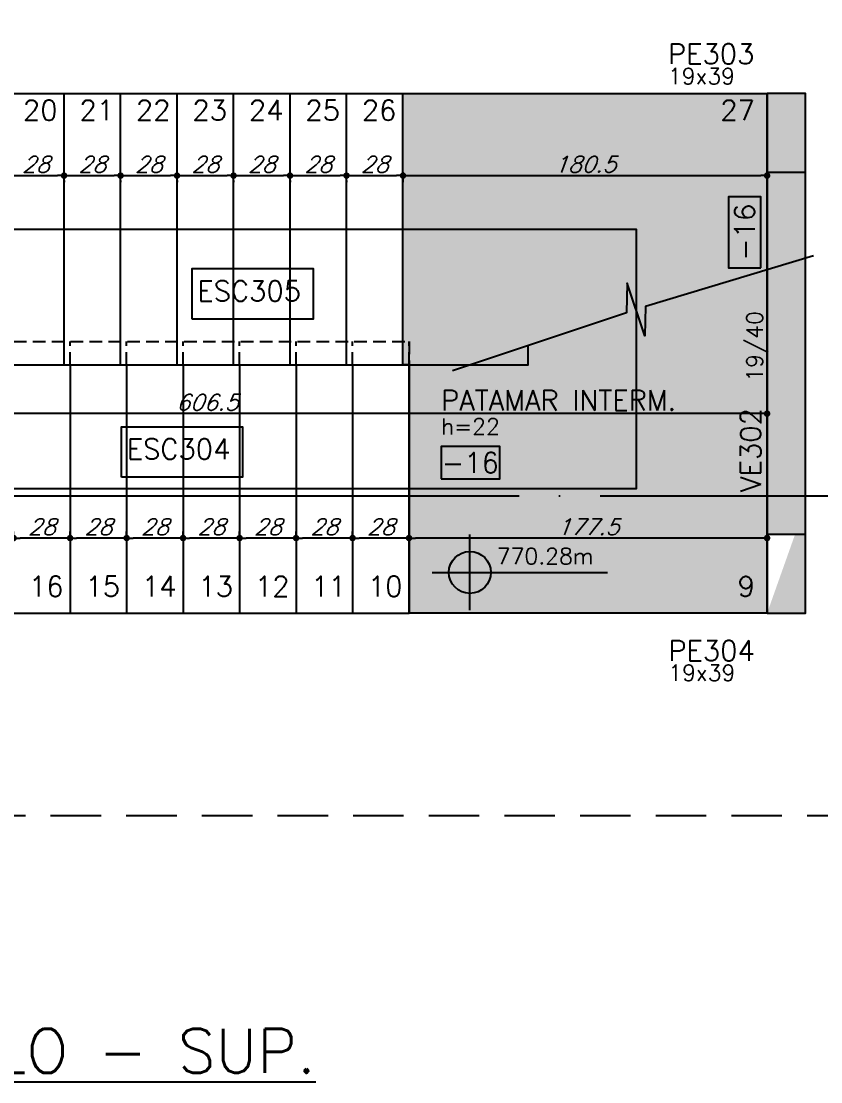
# Model space of a CAD drawing. Header units: millimetres. Extents: x 7530 to 14400, y -7174 to -2969.
# Drawn here: x 9681 to 10077, y -3952 to -3426 of the extents above; entities that cross this region are included whole.
import ezdxf
from ezdxf.enums import TextEntityAlignment as Align

# ---------------------------------------------------------------- set-up
doc = ezdxf.new("R2010")
doc.units = ezdxf.units.MM
doc.header["$LTSCALE"] = 50
doc.header["$PDMODE"] = 3
doc.linetypes.add('DASHED', pattern=[0.75, 0.5, -0.25])
doc.linetypes.add('EIXO', pattern=[6.8, 6, -0.4, 0, -0.4])
for name, color, linetype in [('F-AUX-RED', 1, 'Continuous'), ('F-COTAS', 106, 'Continuous'), ('F-EIXO', 12, 'EIXO'), ('F-ESC NUM', 2, 'Continuous'), ('F-ESC-PROJ', 1, 'Continuous'), ('F-ESCADAS', 2, 'Continuous'), ('F-LAJES', 3, 'Continuous'), ('F-LAJES-DIM', 2, 'Continuous'), ('F-LAJES-NOME', 4, 'Continuous'), ('F-LEADER', 1, 'Continuous'), ('F-NÍVEL-PLANTA', 2, 'Continuous'), ('F-PILARES-DIM', 172, 'Continuous'), ('F-PILARES-N', 170, 'Continuous'), ('F-PILARES-NOME', 170, 'Continuous'), ('F-TEXTO', 6, 'Continuous'), ('F-TEXTO ESCADA', 2, 'Continuous'), ('F-VIGAS', 3, 'Continuous'), ('F-VIGAS-DIM', 2, 'Continuous'), ('F-VIGAS-NOME', 4, 'Continuous')]:
    doc.layers.add(name, color=color, linetype=linetype)
doc.layers.add('F-DESNIVEL-2', color=254, linetype='Continuous', true_color=0xffd1e8)
doc.styles.add('5385-ARQ-PB-BAS-PLA-TER-TORRE-A-106-TXT$0$R60-75', font='romans.shx', dxfattribs={"height": 0.1125})
doc.styles.add('CP-TEXT-INCL', font='romans.shx', dxfattribs={"oblique": 20})
doc.styles.add('MCP', font='romans.shx')
doc.styles.add('ROMANS', font='romans.shx')
doc.dimstyles.new('CP-COTAS-50', dxfattribs={"dimscale": 0.64, "dimtxt": 12.5, "dimasz": 5, "dimexe": 5, "dimexo": 5, "dimgap": 2.5, "dimtad": 1, "dimdec": 1, "dimdsep": 46, "dimtxsty": 'CP-TEXT-INCL', "dimblk1": 'DOT', "dimblk2": 'DOT', "dimsah": 1, "dimcen": 9, "dimclrd": 256, "dimclre": 256, "dimclrt": 256, "dimadec": 0, "dimazin": 0, "dimtfac": 1, "dimtdec": 1, "dimtmove": 2, "dimatfit": 3, "dimldrblk": 'DOT', "dimfxl": 5, "dimtolj": 1, "dimarcsym": 0})

# ---------------------------------------------------------------- blocks, each defined once
blk = doc.blocks.new('*U21')
at = {"layer": 'F-EIXO'}
blk.add_line((0, 0), (1096.49, 0), dxfattribs=at)
at = {"layer": 'F-TEXTO', "style": 'ROMANS'}
blk.add_attdef('EIXO', text='', height=17.5, dxfattribs=at).set_placement((-28.21, 0), align=Align.MIDDLE_CENTER)
blk = doc.blocks.new('_DOT')
at = {"color": 0, "linetype": 'ByBlock'}
blk.add_line((-0.5, 0), (-1, 0), dxfattribs=at)
at = {"color": 0, "linetype": 'ByBlock', "const_width": 0.5}
blk.add_lwpolyline([(-0.25, 0, 1), (0.25, 0, 1)], format="xyb", close=True, dxfattribs=at)
blk = doc.blocks.new('*D71')
at = {"layer": 'DEFPOINTS', "color": 0, "transparency": 16777216}
for p in [(9729.82, -3501.77), (9757.82, -3502.62), (9757.82, -3502.62)]:
    blk.add_point(p, dxfattribs=at)
at = {"layer": 'F-COTAS', "lineweight": -2, "transparency": 16777216}
for p, q in [((9729.82, -3504.97), (9729.82, -3505.82)), ((9733.02, -3502.62), (9754.62, -3502.62))]:
    blk.add_line(p, q, dxfattribs=at)
at = {"layer": 'F-COTAS', "lineweight": -2, "transparency": 16777216, "xscale": 3.2, "yscale": 3.2, "zscale": 3.2, "rotation": 180}
blk.add_blockref('_DOT', (9729.82, -3502.62), dxfattribs=at)
at = {"layer": 'F-COTAS', "lineweight": -2, "transparency": 16777216, "xscale": 3.2, "yscale": 3.2, "zscale": 3.2}
blk.add_blockref('_DOT', (9757.82, -3502.62), dxfattribs=at)
at = {"layer": 'F-COTAS', "transparency": 16777216, "insert": (9743.82, -3497.02), "char_height": 8, "attachment_point": 5, "style": 'CP-TEXT-INCL'}
blk.add_mtext('\\A1;28', dxfattribs=at)
blk = doc.blocks.new('*D72')
at = {"layer": 'DEFPOINTS', "color": 0, "transparency": 16777216}
for p in [(9757.82, -3501.77), (9785.82, -3502.62), (9785.82, -3502.62)]:
    blk.add_point(p, dxfattribs=at)
at = {"layer": 'F-COTAS', "lineweight": -2, "transparency": 16777216}
for p, q in [((9757.82, -3504.97), (9757.82, -3505.82)), ((9761.02, -3502.62), (9782.62, -3502.62))]:
    blk.add_line(p, q, dxfattribs=at)
at = {"layer": 'F-COTAS', "lineweight": -2, "transparency": 16777216, "xscale": 3.2, "yscale": 3.2, "zscale": 3.2, "rotation": 180}
blk.add_blockref('_DOT', (9757.82, -3502.62), dxfattribs=at)
at = {"layer": 'F-COTAS', "lineweight": -2, "transparency": 16777216, "xscale": 3.2, "yscale": 3.2, "zscale": 3.2}
blk.add_blockref('_DOT', (9785.82, -3502.62), dxfattribs=at)
at = {"layer": 'F-COTAS', "transparency": 16777216, "insert": (9771.82, -3497.02), "char_height": 8, "attachment_point": 5, "style": 'CP-TEXT-INCL'}
blk.add_mtext('\\A1;28', dxfattribs=at)
blk = doc.blocks.new('*D73')
at = {"layer": 'DEFPOINTS', "color": 0, "transparency": 16777216}
for p in [(9785.82, -3501.77), (9813.82, -3502.62), (9813.82, -3502.62)]:
    blk.add_point(p, dxfattribs=at)
at = {"layer": 'F-COTAS', "lineweight": -2, "transparency": 16777216}
for p, q in [((9785.82, -3504.97), (9785.82, -3505.82)), ((9789.02, -3502.62), (9810.62, -3502.62))]:
    blk.add_line(p, q, dxfattribs=at)
at = {"layer": 'F-COTAS', "lineweight": -2, "transparency": 16777216, "xscale": 3.2, "yscale": 3.2, "zscale": 3.2, "rotation": 180}
blk.add_blockref('_DOT', (9785.82, -3502.62), dxfattribs=at)
at = {"layer": 'F-COTAS', "lineweight": -2, "transparency": 16777216, "xscale": 3.2, "yscale": 3.2, "zscale": 3.2}
blk.add_blockref('_DOT', (9813.82, -3502.62), dxfattribs=at)
at = {"layer": 'F-COTAS', "transparency": 16777216, "insert": (9799.82, -3497.02), "char_height": 8, "attachment_point": 5, "style": 'CP-TEXT-INCL'}
blk.add_mtext('\\A1;28', dxfattribs=at)
blk = doc.blocks.new('*D74')
at = {"layer": 'DEFPOINTS', "color": 0, "transparency": 16777216}
for p in [(9813.82, -3501.77), (9841.82, -3502.62), (9841.82, -3502.62)]:
    blk.add_point(p, dxfattribs=at)
at = {"layer": 'F-COTAS', "lineweight": -2, "transparency": 16777216}
for p, q in [((9813.82, -3504.97), (9813.82, -3505.82)), ((9817.02, -3502.62), (9838.62, -3502.62))]:
    blk.add_line(p, q, dxfattribs=at)
at = {"layer": 'F-COTAS', "lineweight": -2, "transparency": 16777216, "xscale": 3.2, "yscale": 3.2, "zscale": 3.2, "rotation": 180}
blk.add_blockref('_DOT', (9813.82, -3502.62), dxfattribs=at)
at = {"layer": 'F-COTAS', "lineweight": -2, "transparency": 16777216, "xscale": 3.2, "yscale": 3.2, "zscale": 3.2}
blk.add_blockref('_DOT', (9841.82, -3502.62), dxfattribs=at)
at = {"layer": 'F-COTAS', "transparency": 16777216, "insert": (9827.82, -3497.02), "char_height": 8, "attachment_point": 5, "style": 'CP-TEXT-INCL'}
blk.add_mtext('\\A1;28', dxfattribs=at)
blk = doc.blocks.new('*D67')
at = {"layer": 'DEFPOINTS', "color": 0, "transparency": 16777216}
for p in [(9841.82, -3501.77), (9869.82, -3502.62), (9869.82, -3502.62)]:
    blk.add_point(p, dxfattribs=at)
at = {"layer": 'F-COTAS', "lineweight": -2, "transparency": 16777216}
for p, q in [((9841.82, -3504.97), (9841.82, -3505.82)), ((9845.02, -3502.62), (9866.62, -3502.62))]:
    blk.add_line(p, q, dxfattribs=at)
at = {"layer": 'F-COTAS', "lineweight": -2, "transparency": 16777216, "xscale": 3.2, "yscale": 3.2, "zscale": 3.2, "rotation": 180}
blk.add_blockref('_DOT', (9841.82, -3502.62), dxfattribs=at)
at = {"layer": 'F-COTAS', "lineweight": -2, "transparency": 16777216, "xscale": 3.2, "yscale": 3.2, "zscale": 3.2}
blk.add_blockref('_DOT', (9869.82, -3502.62), dxfattribs=at)
at = {"layer": 'F-COTAS', "transparency": 16777216, "insert": (9855.82, -3497.02), "char_height": 8, "attachment_point": 5, "style": 'CP-TEXT-INCL'}
blk.add_mtext('\\A1;28', dxfattribs=at)
blk = doc.blocks.new('*D68')
at = {"layer": 'DEFPOINTS', "color": 0, "transparency": 16777216}
for p in [(9869.82, -3497.78), (10050.32, -3502.62), (10050.32, -3502.62)]:
    blk.add_point(p, dxfattribs=at)
at = {"layer": 'F-COTAS', "lineweight": -2, "transparency": 16777216}
for p, q in [((9869.82, -3500.98), (9869.82, -3505.82)), ((9873.02, -3502.62), (10047.12, -3502.62))]:
    blk.add_line(p, q, dxfattribs=at)
at = {"layer": 'F-COTAS', "lineweight": -2, "transparency": 16777216, "xscale": 3.2, "yscale": 3.2, "zscale": 3.2, "rotation": 180}
blk.add_blockref('_DOT', (9869.82, -3502.62), dxfattribs=at)
at = {"layer": 'F-COTAS', "lineweight": -2, "transparency": 16777216, "xscale": 3.2, "yscale": 3.2, "zscale": 3.2}
blk.add_blockref('_DOT', (10050.32, -3502.62), dxfattribs=at)
at = {"layer": 'F-COTAS', "transparency": 16777216, "insert": (9960.07, -3497.02), "char_height": 8, "attachment_point": 5, "style": 'CP-TEXT-INCL'}
blk.add_mtext('\\A1;180.5', dxfattribs=at)
blk = doc.blocks.new('*D78')
at = {"layer": 'DEFPOINTS', "color": 0, "transparency": 16777216}
for p in [(9443.82, -3617.89), (9443.82, -3620.57), (10050.32, -3617.89)]:
    blk.add_point(p, dxfattribs=at)
at = {"layer": 'F-COTAS', "lineweight": -2, "transparency": 16777216}
for p, q in [((10047.12, -3620.57), (9447.02, -3620.57)), ((9443.82, -3621.09), (9443.82, -3623.77)), ((10050.32, -3621.09), (10050.32, -3623.77))]:
    blk.add_line(p, q, dxfattribs=at)
at = {"layer": 'F-COTAS', "lineweight": -2, "transparency": 16777216, "xscale": 3.2, "yscale": 3.2, "zscale": 3.2, "rotation": 180}
blk.add_blockref('_DOT', (9443.82, -3620.57), dxfattribs=at)
at = {"layer": 'F-COTAS', "lineweight": -2, "transparency": 16777216, "xscale": 3.2, "yscale": 3.2, "zscale": 3.2}
blk.add_blockref('_DOT', (10050.32, -3620.57), dxfattribs=at)
at = {"layer": 'F-COTAS', "transparency": 16777216, "insert": (9772.81, -3614.97), "char_height": 8, "attachment_point": 5, "style": 'CP-TEXT-INCL'}
blk.add_mtext('\\A1;606.5', dxfattribs=at)
blk = doc.blocks.new('*D75')
at = {"layer": 'DEFPOINTS', "color": 0, "transparency": 16777216}
for p in [(9872.82, -3682.22), (9872.82, -3686.29), (10050.32, -3686.29)]:
    blk.add_point(p, dxfattribs=at)
at = {"layer": 'F-COTAS', "lineweight": -2, "transparency": 16777216}
for p, q in [((9872.82, -3683.09), (9872.82, -3679.02)), ((10047.12, -3682.22), (9876.02, -3682.22)), ((10050.32, -3683.09), (10050.32, -3679.02))]:
    blk.add_line(p, q, dxfattribs=at)
at = {"layer": 'F-COTAS', "lineweight": -2, "transparency": 16777216, "xscale": 3.2, "yscale": 3.2, "zscale": 3.2, "rotation": 180}
blk.add_blockref('_DOT', (9872.82, -3682.22), dxfattribs=at)
at = {"layer": 'F-COTAS', "lineweight": -2, "transparency": 16777216, "xscale": 3.2, "yscale": 3.2, "zscale": 3.2}
blk.add_blockref('_DOT', (10050.32, -3682.22), dxfattribs=at)
at = {"layer": 'F-COTAS', "transparency": 16777216, "insert": (9961.57, -3676.62), "char_height": 8, "attachment_point": 5, "style": 'CP-TEXT-INCL'}
blk.add_mtext('\\A1;177.5', dxfattribs=at)
blk = doc.blocks.new('*D79')
at = {"layer": 'DEFPOINTS', "color": 0, "transparency": 16777216}
for p in [(9844.82, -3682.22), (9844.82, -3686.29), (9872.82, -3686.29)]:
    blk.add_point(p, dxfattribs=at)
at = {"layer": 'F-COTAS', "lineweight": -2, "transparency": 16777216}
for p, q in [((9844.82, -3683.09), (9844.82, -3679.02)), ((9869.62, -3682.22), (9848.02, -3682.22)), ((9872.82, -3683.09), (9872.82, -3679.02))]:
    blk.add_line(p, q, dxfattribs=at)
at = {"layer": 'F-COTAS', "lineweight": -2, "transparency": 16777216, "xscale": 3.2, "yscale": 3.2, "zscale": 3.2, "rotation": 180}
blk.add_blockref('_DOT', (9844.82, -3682.22), dxfattribs=at)
at = {"layer": 'F-COTAS', "lineweight": -2, "transparency": 16777216, "xscale": 3.2, "yscale": 3.2, "zscale": 3.2}
blk.add_blockref('_DOT', (9872.82, -3682.22), dxfattribs=at)
at = {"layer": 'F-COTAS', "transparency": 16777216, "insert": (9858.82, -3676.62), "char_height": 8, "attachment_point": 5, "style": 'CP-TEXT-INCL'}
blk.add_mtext('\\A1;28', dxfattribs=at)
blk = doc.blocks.new('*D80')
at = {"layer": 'DEFPOINTS', "color": 0, "transparency": 16777216}
for p in [(9816.82, -3682.22), (9816.82, -3686.29), (9844.82, -3686.29)]:
    blk.add_point(p, dxfattribs=at)
at = {"layer": 'F-COTAS', "lineweight": -2, "transparency": 16777216}
for p, q in [((9816.82, -3683.09), (9816.82, -3679.02)), ((9841.62, -3682.22), (9820.02, -3682.22)), ((9844.82, -3683.09), (9844.82, -3679.02))]:
    blk.add_line(p, q, dxfattribs=at)
at = {"layer": 'F-COTAS', "lineweight": -2, "transparency": 16777216, "xscale": 3.2, "yscale": 3.2, "zscale": 3.2, "rotation": 180}
blk.add_blockref('_DOT', (9816.82, -3682.22), dxfattribs=at)
at = {"layer": 'F-COTAS', "lineweight": -2, "transparency": 16777216, "xscale": 3.2, "yscale": 3.2, "zscale": 3.2}
blk.add_blockref('_DOT', (9844.82, -3682.22), dxfattribs=at)
at = {"layer": 'F-COTAS', "transparency": 16777216, "insert": (9830.82, -3676.62), "char_height": 8, "attachment_point": 5, "style": 'CP-TEXT-INCL'}
blk.add_mtext('\\A1;28', dxfattribs=at)
blk = doc.blocks.new('*D81')
at = {"layer": 'DEFPOINTS', "color": 0, "transparency": 16777216}
for p in [(9788.82, -3682.22), (9788.82, -3686.29), (9816.82, -3686.29)]:
    blk.add_point(p, dxfattribs=at)
at = {"layer": 'F-COTAS', "lineweight": -2, "transparency": 16777216}
for p, q in [((9788.82, -3683.09), (9788.82, -3679.02)), ((9813.62, -3682.22), (9792.02, -3682.22)), ((9816.82, -3683.09), (9816.82, -3679.02))]:
    blk.add_line(p, q, dxfattribs=at)
at = {"layer": 'F-COTAS', "lineweight": -2, "transparency": 16777216, "xscale": 3.2, "yscale": 3.2, "zscale": 3.2, "rotation": 180}
blk.add_blockref('_DOT', (9788.82, -3682.22), dxfattribs=at)
at = {"layer": 'F-COTAS', "lineweight": -2, "transparency": 16777216, "xscale": 3.2, "yscale": 3.2, "zscale": 3.2}
blk.add_blockref('_DOT', (9816.82, -3682.22), dxfattribs=at)
at = {"layer": 'F-COTAS', "transparency": 16777216, "insert": (9802.82, -3676.62), "char_height": 8, "attachment_point": 5, "style": 'CP-TEXT-INCL'}
blk.add_mtext('\\A1;28', dxfattribs=at)
blk = doc.blocks.new('*D82')
at = {"layer": 'DEFPOINTS', "color": 0, "transparency": 16777216}
for p in [(9760.82, -3682.22), (9760.82, -3686.29), (9788.82, -3686.29)]:
    blk.add_point(p, dxfattribs=at)
at = {"layer": 'F-COTAS', "lineweight": -2, "transparency": 16777216}
for p, q in [((9760.82, -3683.09), (9760.82, -3679.02)), ((9785.62, -3682.22), (9764.02, -3682.22)), ((9788.82, -3683.09), (9788.82, -3679.02))]:
    blk.add_line(p, q, dxfattribs=at)
at = {"layer": 'F-COTAS', "lineweight": -2, "transparency": 16777216, "xscale": 3.2, "yscale": 3.2, "zscale": 3.2, "rotation": 180}
blk.add_blockref('_DOT', (9760.82, -3682.22), dxfattribs=at)
at = {"layer": 'F-COTAS', "lineweight": -2, "transparency": 16777216, "xscale": 3.2, "yscale": 3.2, "zscale": 3.2}
blk.add_blockref('_DOT', (9788.82, -3682.22), dxfattribs=at)
at = {"layer": 'F-COTAS', "transparency": 16777216, "insert": (9774.82, -3676.62), "char_height": 8, "attachment_point": 5, "style": 'CP-TEXT-INCL'}
blk.add_mtext('\\A1;28', dxfattribs=at)
blk = doc.blocks.new('*D83')
at = {"layer": 'DEFPOINTS', "color": 0, "transparency": 16777216}
for p in [(9732.82, -3682.22), (9732.82, -3686.29), (9760.82, -3686.29)]:
    blk.add_point(p, dxfattribs=at)
at = {"layer": 'F-COTAS', "lineweight": -2, "transparency": 16777216}
for p, q in [((9732.82, -3683.09), (9732.82, -3679.02)), ((9757.62, -3682.22), (9736.02, -3682.22)), ((9760.82, -3683.09), (9760.82, -3679.02))]:
    blk.add_line(p, q, dxfattribs=at)
at = {"layer": 'F-COTAS', "lineweight": -2, "transparency": 16777216, "xscale": 3.2, "yscale": 3.2, "zscale": 3.2, "rotation": 180}
blk.add_blockref('_DOT', (9732.82, -3682.22), dxfattribs=at)
at = {"layer": 'F-COTAS', "lineweight": -2, "transparency": 16777216, "xscale": 3.2, "yscale": 3.2, "zscale": 3.2}
blk.add_blockref('_DOT', (9760.82, -3682.22), dxfattribs=at)
at = {"layer": 'F-COTAS', "transparency": 16777216, "insert": (9746.82, -3676.62), "char_height": 8, "attachment_point": 5, "style": 'CP-TEXT-INCL'}
blk.add_mtext('\\A1;28', dxfattribs=at)
blk = doc.blocks.new('*D84')
at = {"layer": 'DEFPOINTS', "color": 0, "transparency": 16777216}
for p in [(9704.82, -3682.22), (9704.82, -3686.29), (9732.82, -3686.29)]:
    blk.add_point(p, dxfattribs=at)
at = {"layer": 'F-COTAS', "lineweight": -2, "transparency": 16777216}
for p, q in [((9704.82, -3683.09), (9704.82, -3679.02)), ((9729.62, -3682.22), (9708.02, -3682.22)), ((9732.82, -3683.09), (9732.82, -3679.02))]:
    blk.add_line(p, q, dxfattribs=at)
at = {"layer": 'F-COTAS', "lineweight": -2, "transparency": 16777216, "xscale": 3.2, "yscale": 3.2, "zscale": 3.2, "rotation": 180}
blk.add_blockref('_DOT', (9704.82, -3682.22), dxfattribs=at)
at = {"layer": 'F-COTAS', "lineweight": -2, "transparency": 16777216, "xscale": 3.2, "yscale": 3.2, "zscale": 3.2}
blk.add_blockref('_DOT', (9732.82, -3682.22), dxfattribs=at)
at = {"layer": 'F-COTAS', "transparency": 16777216, "insert": (9718.82, -3676.62), "char_height": 8, "attachment_point": 5, "style": 'CP-TEXT-INCL'}
blk.add_mtext('\\A1;28', dxfattribs=at)
blk = doc.blocks.new('*D85')
at = {"layer": 'DEFPOINTS', "color": 0, "transparency": 16777216}
for p in [(9676.82, -3682.22), (9676.82, -3686.29), (9704.82, -3686.29)]:
    blk.add_point(p, dxfattribs=at)
at = {"layer": 'F-COTAS', "lineweight": -2, "transparency": 16777216}
for p, q in [((9676.82, -3683.09), (9676.82, -3679.02)), ((9701.62, -3682.22), (9680.02, -3682.22)), ((9704.82, -3683.09), (9704.82, -3679.02))]:
    blk.add_line(p, q, dxfattribs=at)
at = {"layer": 'F-COTAS', "lineweight": -2, "transparency": 16777216, "xscale": 3.2, "yscale": 3.2, "zscale": 3.2, "rotation": 180}
blk.add_blockref('_DOT', (9676.82, -3682.22), dxfattribs=at)
at = {"layer": 'F-COTAS', "lineweight": -2, "transparency": 16777216, "xscale": 3.2, "yscale": 3.2, "zscale": 3.2}
blk.add_blockref('_DOT', (9704.82, -3682.22), dxfattribs=at)
at = {"layer": 'F-COTAS', "transparency": 16777216, "insert": (9690.82, -3676.62), "char_height": 8, "attachment_point": 5, "style": 'CP-TEXT-INCL'}
blk.add_mtext('\\A1;28', dxfattribs=at)
blk = doc.blocks.new('*D88')
at = {"layer": 'DEFPOINTS', "color": 0, "transparency": 16777216}
for p in [(9701.82, -3501.77), (9729.82, -3502.62), (9729.82, -3502.62)]:
    blk.add_point(p, dxfattribs=at)
at = {"layer": 'F-COTAS', "lineweight": -2, "transparency": 16777216}
for p, q in [((9701.82, -3504.97), (9701.82, -3505.82)), ((9705.02, -3502.62), (9726.62, -3502.62))]:
    blk.add_line(p, q, dxfattribs=at)
at = {"layer": 'F-COTAS', "lineweight": -2, "transparency": 16777216, "xscale": 3.2, "yscale": 3.2, "zscale": 3.2, "rotation": 180}
blk.add_blockref('_DOT', (9701.82, -3502.62), dxfattribs=at)
at = {"layer": 'F-COTAS', "lineweight": -2, "transparency": 16777216, "xscale": 3.2, "yscale": 3.2, "zscale": 3.2}
blk.add_blockref('_DOT', (9729.82, -3502.62), dxfattribs=at)
at = {"layer": 'F-COTAS', "transparency": 16777216, "insert": (9715.82, -3497.02), "char_height": 8, "attachment_point": 5, "style": 'CP-TEXT-INCL'}
blk.add_mtext('\\A1;28', dxfattribs=at)
blk = doc.blocks.new('*D89')
at = {"layer": 'DEFPOINTS', "color": 0, "transparency": 16777216}
for p in [(9673.82, -3501.77), (9701.82, -3502.62), (9701.82, -3502.62)]:
    blk.add_point(p, dxfattribs=at)
at = {"layer": 'F-COTAS', "lineweight": -2, "transparency": 16777216}
for p, q in [((9673.82, -3504.97), (9673.82, -3505.82)), ((9677.02, -3502.62), (9698.62, -3502.62))]:
    blk.add_line(p, q, dxfattribs=at)
at = {"layer": 'F-COTAS', "lineweight": -2, "transparency": 16777216, "xscale": 3.2, "yscale": 3.2, "zscale": 3.2, "rotation": 180}
blk.add_blockref('_DOT', (9673.82, -3502.62), dxfattribs=at)
at = {"layer": 'F-COTAS', "lineweight": -2, "transparency": 16777216, "xscale": 3.2, "yscale": 3.2, "zscale": 3.2}
blk.add_blockref('_DOT', (9701.82, -3502.62), dxfattribs=at)
at = {"layer": 'F-COTAS', "transparency": 16777216, "insert": (9687.82, -3497.02), "char_height": 8, "attachment_point": 5, "style": 'CP-TEXT-INCL'}
blk.add_mtext('\\A1;28', dxfattribs=at)
blk = doc.blocks.new('*U157')
at = {"layer": 'F-VIGAS-DIM', "color": 1}
blk.add_lwpolyline([(0, 0), (35.23, 0), (35.23, 16), (0, 16)], close=True, dxfattribs=at)
at = {"layer": 'F-VIGAS-DIM', "style": 'MCP'}
blk.add_attdef('DIM', text='', height=10, dxfattribs=at).set_placement((17.61, 8), align=Align.MIDDLE_CENTER)
blk = doc.blocks.new('*U158')
at = {"layer": 'F-LAJES-DIM', "color": 1}
blk.add_lwpolyline([(0, 0), (29.06, 0), (29.06, 16), (0, 16)], close=True, dxfattribs=at)
at = {"layer": 'F-LAJES-DIM', "style": 'MCP'}
blk.add_attdef('DIM', text='', height=10, dxfattribs=at).set_placement((14.53, 8), align=Align.MIDDLE_CENTER)
blk = doc.blocks.new('Nível - Planta')
at = {"layer": 'F-NÍVEL-PLANTA'}
h = blk.add_hatch(color=71, dxfattribs=at)
h.paths.add_polyline_path([(0, 0), (0, 0.26, 0.414214), (-0.26, 0)])
h.paths.add_polyline_path([(0.26, 0), (0, 0), (0, -0.26, 0.414214)])
for p, q in [((0, -0.469), (0, 0.469)), ((-0.469, 0), (1.704, 0))]:
    blk.add_line(p, q, dxfattribs=at)
blk.add_circle((0, 0), 0.26, dxfattribs=at)
at = {"layer": 'F-TEXTO', "color": 3, "style": 'MCP'}
blk.add_attdef('NÍVEL', (0.333, 0.102), '', height=0.2, dxfattribs=at)

msp = doc.modelspace()

# ---------------------------------------------------------------- hatches: boundary and pattern name
at = {"layer": 'F-DESNIVEL-2'}
h = msp.add_hatch(color=256, dxfattribs=at)
h.dxf.hatch_style = 1
h.paths.add_polyline_path([(10050.322, -3719.397), (10050.322, -3461.897), (9869.822, -3461.897), (9869.822, -3596.397), (9872.822, -3596.397), (9872.822, -3719.397)])
h = msp.add_hatch(color=256, dxfattribs=at)
h.dxf.hatch_style = 1
h.paths.add_polyline_path([(10069.322, -3500.897), (10050.322, -3500.897), (10050.322, -3672.897), (10050.322, -3680.397), (10069.322, -3680.397), (10069.322, -3679.897), (10069.322, -3665.897)])
h.paths.add_polyline_path([(10069.322, -3461.897), (10050.322, -3461.897), (10050.322, -3500.897), (10069.322, -3500.897)])
h = msp.add_hatch(color=256, dxfattribs=at)
h.dxf.hatch_style = 1
h.paths.add_polyline_path([(10050.322, -3719.397), (10069.322, -3719.397), (10069.322, -3680.397), (10050.322, -3680.397)])
edge = h.paths.add_edge_path()
edge.add_line((10050.322, -3672.897), (10050.322, -3719.397))
edge.add_line((10069.322, -3665.897), (10069.322, -3500.897))
edge.add_line((10050.322, -3500.897), (10050.322, -3672.897))

# ---------------------------------------------------------------- linework, layer by layer
at = {"layer": 'F-AUX-RED', "color": 1, "linetype": 'DASHED'}
msp.add_lwpolyline([(9369.028, -3325.639), (10282.649, -3325.639), (10282.649, -3819.927), (9369.028, -3819.927)], close=True, dxfattribs=at)
at = {"layer": 'F-AUX-RED'}
msp.add_lwpolyline([(9645.822, -3529.147), (9985.33, -3529.147), (9985.33, -3657.897), (9648.822, -3657.897)], dxfattribs=at)
msp.add_solid([(9987.33, -3556.999), (9985.33, -3568.999), (9983.33, -3556.999)], dxfattribs=at)
at = {"layer": 'F-ESC-PROJ', "linetype": 'DASHED', "ltscale": 0.25}
for points in [[(9648.822, -3596.397), (9648.822, -3584.897), (9872.822, -3584.897), (9872.822, -3596.397)], [(9704.822, -3596.397), (9704.822, -3584.897)], [(9732.822, -3596.397), (9732.822, -3584.897)], [(9760.822, -3596.397), (9760.822, -3584.897)], [(9788.822, -3596.397), (9788.822, -3584.897)], [(9816.822, -3596.397), (9816.822, -3584.897)], [(9844.822, -3596.397), (9844.822, -3584.897)], [(9872.822, -3596.397), (9872.822, -3584.897)]]:
    msp.add_lwpolyline(points, dxfattribs=at)
at = {"layer": 'F-ESCADAS', "linetype": 'Continuous'}
for points in [[(9645.822, -3461.897), (9869.822, -3461.897)], [(9701.822, -3596.397), (9701.822, -3461.897)], [(9729.822, -3596.397), (9729.822, -3461.897)], [(9757.822, -3596.397), (9757.822, -3461.897)], [(9785.822, -3596.397), (9785.822, -3461.897)], [(9813.822, -3596.397), (9813.822, -3461.897)], [(9841.822, -3596.397), (9841.822, -3461.897)], [(9869.822, -3596.397), (9869.822, -3461.897)], [(9903.191, -3596.397), (9931.822, -3596.397), (9931.822, -3586.846)], [(9704.822, -3596.397), (9704.822, -3719.397)], [(9732.822, -3596.397), (9732.822, -3719.397)], [(9760.822, -3596.397), (9760.822, -3719.397)], [(9788.822, -3596.397), (9788.822, -3719.397)], [(9816.822, -3596.397), (9816.822, -3719.397)], [(9844.822, -3596.397), (9844.822, -3719.397)], [(9872.822, -3596.397), (9872.822, -3719.397)], [(9648.822, -3719.397), (9872.822, -3719.397)]]:
    msp.add_lwpolyline(points, dxfattribs=at)
at = {"layer": 'F-ESCADAS'}
msp.add_lwpolyline([(9648.822, -3596.397), (9903.191, -3596.397)], dxfattribs=at)
at = {"layer": 'F-LAJES'}
for points in [[(10050.322, -3719.397), (9872.822, -3719.397), (9872.822, -3596.397), (9869.822, -3596.397), (9869.822, -3461.897), (10050.322, -3461.897)], [(10050.322, -3719.397), (10050.322, -3461.897)]]:
    msp.add_lwpolyline(points, dxfattribs=at)
at = {"layer": 'F-LEADER'}
msp.add_lwpolyline([(10073.238, -3542.367), (9990.073, -3567.417), (9989.677, -3582.03), (9980.984, -3555.967), (9980.587, -3570.581), (9894.434, -3599.317)], dxfattribs=at)
at = {"layer": 'F-PILARES-N'}
for points in [[(10050.322, -3500.897), (10069.322, -3500.897), (10069.322, -3461.897), (10050.322, -3461.897), (10050.322, -3500.897)], [(10050.322, -3719.397), (10069.322, -3719.397), (10069.322, -3680.397), (10050.322, -3680.397), (10050.322, -3719.397)]]:
    msp.add_lwpolyline(points, dxfattribs=at)
at = {"layer": 'F-TEXTO ESCADA', "color": 1}
for points in [[(9765.249, -3573.727), (9765.249, -3548.727), (9825.249, -3548.727), (9825.249, -3573.727), (9765.249, -3573.727)], [(9730.249, -3652.085), (9730.249, -3627.085), (9790.249, -3627.085), (9790.249, -3652.085), (9730.249, -3652.085)]]:
    msp.add_lwpolyline(points, dxfattribs=at)
at = {"layer": 'F-VIGAS'}
for points in [[(10050.322, -3461.897), (10050.322, -3491.397)], [(10069.322, -3481.897), (10069.322, -3461.897)], [(10069.322, -3500.897), (10069.322, -3481.897)], [(10050.322, -3500.897), (10050.322, -3672.897)], [(10069.322, -3665.897), (10069.322, -3500.897)], [(10069.322, -3679.897), (10069.322, -3665.897)], [(10050.322, -3672.897), (10050.322, -3719.397)], [(10069.322, -3719.397), (10069.322, -3679.897)]]:
    msp.add_lwpolyline(points, dxfattribs=at)

# ---------------------------------------------------------------- block references
at = {"layer": 'F-EIXO', "linetype": 'Continuous'}
msp.add_blockref('*U21', (9287.353, -3661.297), dxfattribs=at)
at = {"layer": 'F-LAJES-DIM', "linetype": 'Continuous'}
msp.add_blockref('*U158', (9888.685, -3652.862), dxfattribs=at).add_auto_attribs({'DIM': '-16'})
at = {"layer": 'F-NÍVEL-PLANTA', "linetype": 'Continuous', "xscale": 40, "yscale": 40, "zscale": 40}
msp.add_blockref('Nível - Planta', (9902.978, -3699.242), dxfattribs=at).add_auto_attribs({'NÍVEL': '770.28m'})
at = {"layer": 'F-VIGAS-DIM', "linetype": 'Continuous', "rotation": 90}
msp.add_blockref('*U157', (10047.198, -3548.294), dxfattribs=at).add_auto_attribs({'DIM': '-16'})

# ---------------------------------------------------------------- texts
at = {"layer": 'F-ESC NUM', "char_height": 10, "width": 122.75925, "attachment_point": 9, "style": '5385-ARQ-PB-BAS-PLA-TER-TORRE-A-106-TXT$0$R60-75'}
for s, insert in [('20', (9698.563, -3475.221)), ('21', (9726.563, -3475.221)), ('22', (9754.563, -3475.221)), ('23', (9782.563, -3475.221)), ('24', (9810.563, -3475.221)), ('25', (9838.563, -3475.221)), ('26', (9866.563, -3475.221)), ('27', (10044.274, -3475.221)), ('16', (9701.563, -3711.11)), ('15', (9729.563, -3711.11)), ('14', (9757.563, -3711.11)), ('13', (9785.563, -3711.11)), ('12', (9813.563, -3711.11)), ('11', (9841.563, -3711.11)), ('10', (9869.563, -3711.11)), ('9', (10044.274, -3711.11))]:
    msp.add_mtext(s, dxfattribs=dict(at, insert=insert))
at = {"layer": 'F-LAJES-DIM', "linetype": 'Continuous', "style": 'MCP'}
msp.add_text('h=22', height=8, dxfattribs=at).set_placement((9888.685, -3630.933))
at = {"layer": 'F-LAJES-NOME', "linetype": 'Continuous', "style": 'MCP'}
msp.add_text('PATAMAR INTERM.', height=10, dxfattribs=at).set_placement((9888.685, -3618.933))
at = {"layer": 'F-PILARES-DIM', "linetype": 'Continuous', "style": 'ROMANS'}
for p in [(10001.164, -3457.313), (10001.34, -3752.994)]:
    msp.add_text('19x39', height=8, dxfattribs=at).set_placement(p)
at = {"layer": 'F-PILARES-NOME', "linetype": 'Continuous', "style": 'ROMANS'}
for s, p in [('PE303', (10001.164, -3447.313)), ('PE304', (10001.34, -3742.994))]:
    msp.add_text(s, height=10, dxfattribs=at).set_placement(p)
at = {"layer": 'F-TEXTO', "style": 'ROMANS'}
msp.add_text('%%UFORMA DO 1º SUBSOLO - SUP.', height=21.875, dxfattribs=at).set_placement((9357.734, -3947.265))
at = {"layer": 'F-TEXTO ESCADA', "style": 'ROMANS'}
for s, p in [('ESC305', (9767.835, -3564.773)), ('ESC304', (9732.835, -3643.132))]:
    msp.add_text(s, height=10, dxfattribs=at).set_placement(p)
at = {"layer": 'F-VIGAS-DIM', "linetype": 'Continuous', "style": 'ROMANS'}
msp.add_text('19/40', height=8, rotation=90, dxfattribs=at).set_placement((10048.133, -3604.741))
at = {"layer": 'F-VIGAS-NOME', "linetype": 'Continuous', "style": 'ROMANS'}
msp.add_text('VE302', height=10, rotation=90, dxfattribs=at).set_placement((10047.197, -3659.404))

# ---------------------------------------------------------------- dimensions: what is measured, and where the dimension line sits
at = {"layer": 'F-COTAS'}
for base, p1, p2, picture, middle in [((9701.822, -3502.623), (9673.822, -3501.768), (9701.822, -3502.623), '*D89', (9687.822, -3497.023)), ((9729.822, -3502.623), (9701.822, -3501.768), (9729.822, -3502.623), '*D88', (9715.822, -3497.023)), ((9757.822, -3502.623), (9729.822, -3501.768), (9757.822, -3502.623), '*D71', (9743.822, -3497.023)), ((9785.822, -3502.623), (9757.822, -3501.768), (9785.822, -3502.623), '*D72', (9771.822, -3497.023)), ((9813.822, -3502.623), (9785.822, -3501.768), (9813.822, -3502.623), '*D73', (9799.822, -3497.023)), ((9841.822, -3502.623), (9813.822, -3501.768), (9841.822, -3502.623), '*D74', (9827.822, -3497.023)), ((9869.822, -3502.623), (9841.822, -3501.768), (9869.822, -3502.623), '*D67', (9855.822, -3497.023)), ((10050.322, -3502.623), (9869.822, -3497.783), (10050.322, -3502.623), '*D68', (9960.072, -3497.023))]:
    dim = msp.add_linear_dim(base=base, p1=p1, p2=p2, dimstyle='CP-COTAS-50', dxfattribs=at)
    dim.commit()
    dim.dimension.update_dxf_attribs({"geometry": picture, "text_midpoint": middle})
dim = msp.add_linear_dim(base=(9443.822, -3620.568), p1=(10050.322, -3617.895), p2=(9443.822, -3617.895), dimstyle='CP-COTAS-50', dxfattribs=at)
dim.commit()
dim.dimension.update_dxf_attribs({"geometry": '*D78', "text_midpoint": (9772.812, -3614.968), "dimtype": 160})
for base, p1, p2, picture, middle in [((9676.822, -3682.217), (9704.822, -3686.287), (9676.822, -3686.287), '*D85', (9690.822, -3676.617)), ((9704.822, -3682.217), (9732.822, -3686.287), (9704.822, -3686.287), '*D84', (9718.822, -3676.617)), ((9732.822, -3682.217), (9760.822, -3686.287), (9732.822, -3686.287), '*D83', (9746.822, -3676.617)), ((9760.822, -3682.217), (9788.822, -3686.287), (9760.822, -3686.287), '*D82', (9774.822, -3676.617)), ((9788.822, -3682.217), (9816.822, -3686.287), (9788.822, -3686.287), '*D81', (9802.822, -3676.617)), ((9816.822, -3682.217), (9844.822, -3686.287), (9816.822, -3686.287), '*D80', (9830.822, -3676.617)), ((9844.822, -3682.217), (9872.822, -3686.287), (9844.822, -3686.287), '*D79', (9858.822, -3676.617)), ((9872.822, -3682.217), (10050.322, -3686.287), (9872.822, -3686.287), '*D75', (9961.572, -3676.617))]:
    dim = msp.add_linear_dim(base=base, p1=p1, p2=p2, dimstyle='CP-COTAS-50', override={"dimfxl": 2.5}, dxfattribs=at)
    dim.commit()
    dim.dimension.update_dxf_attribs({"geometry": picture, "text_midpoint": middle})

doc.saveas('drawing.dxf')
